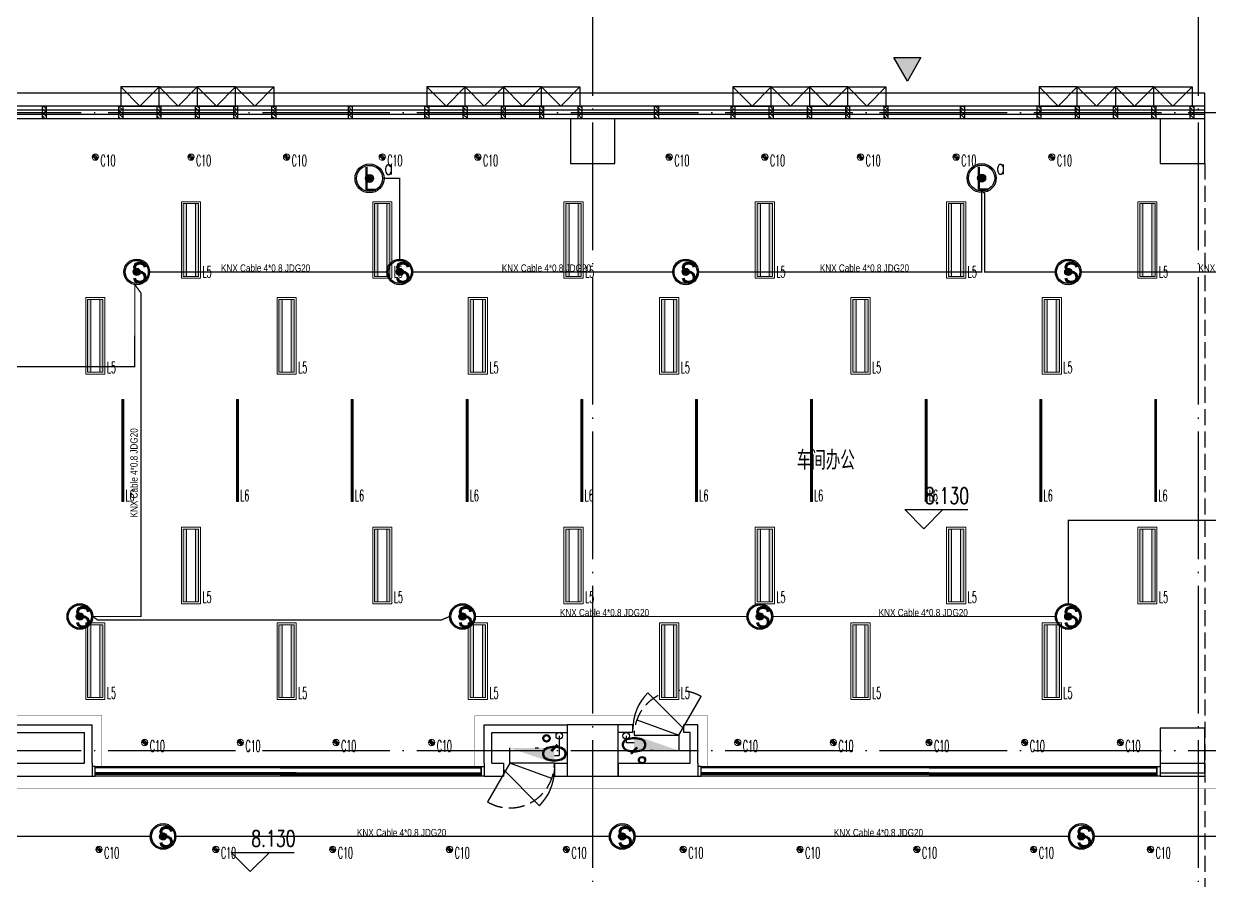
# Model space of a CAD drawing. Extents: x -621157 to 1764546, y -106808 to 741893.
# Drawn here: x 390501 to 409094, y 127966 to 141390 of the extents above; entities that cross this region are included whole.
import ezdxf
from ezdxf.enums import TextEntityAlignment as Align

# ---------------------------------------------------------------- set-up
doc = ezdxf.new("R2010")
doc.units = 0
doc.header["$LTSCALE"] = 1000
doc.header["$MEASUREMENT"] = 0
for name, pattern in [('DOT', [6.35, 0, -6.35]), ('XREF-A-101-平面图_t3$0$DASH', [0.35, 0.25, -0.1]), ('XREF-A-101-平面图_t3$0$DOTE', [2.42, 2, -0.2, 0.02, -0.2])]:
    doc.linetypes.add(name, pattern=pattern)
for name, color, linetype in [('0-底图', 7, 'Continuous'), ('KNX line', 3, 'Continuous'), ('L_ELEM', 40, 'Continuous'), ('OPPLE数据总线', 4, 'Continuous'), ('OPPLE智控', 6, 'Continuous'), ('SIG_TEXT', 2, 'Continuous'), ('WIRE-照明', 4, 'Continuous'), ('XREF-A-101-平面图_t3$0$A-COLUMN', 8, 'Continuous'), ('XREF-A-101-平面图_t3$0$A-CURTWALL', 8, 'Continuous'), ('XREF-A-101-平面图_t3$0$A-DIM_ELEV', 8, 'Continuous'), ('XREF-A-101-平面图_t3$0$A-DOTE', 8, 'Continuous'), ('XREF-A-101-平面图_t3$0$A-GROUND', 8, 'Continuous'), ('XREF-A-101-平面图_t3$0$A-ROOM-CH', 8, 'Continuous'), ('XREF-A-101-平面图_t3$0$A-SEE', 8, 'Continuous'), ('XREF-A-101-平面图_t3$0$A-WINDOW', 8, 'Continuous'), ('XREF-A-101-平面图_t3$0$A-开启符号', 8, 'Continuous'), ('XREF-A-101-平面图_t3$0$I-WALL-GYPSUM', 8, 'Continuous'), ('XREF-A-101-平面图_t3$0$I-玻璃隔断', 8, 'Continuous'), ('XREF-A-101-平面图_t3$0$P-EQUIPMENT', 8, 'Continuous'), ('XREF-A-101-平面图_t3$0$PARTITION-INF', 8, 'Continuous'), ('XREF-A-101-平面图_t3$0$PUB_HATCH', 8, 'Continuous'), ('XREF-A-101-平面图_t3$0$PUB_TEXT', 8, 'Continuous'), ('XREF-A-101-平面图_t3$0$水-尺寸', 8, 'Continuous'), ('控制系统', 6, 'Continuous')]:
    doc.layers.add(name, color=color, linetype=linetype)
doc.layers.add('CEILING-INF', color=4, linetype='Continuous', lineweight=0)
doc.layers.add('LIGHT-INF', color=6, linetype='Continuous', lineweight=0)
doc.styles.add('_TEL_DIM', font='SIMPLEX', dxfattribs={"width": 0.8, "height": 3.5, "bigfont": 'HZTXT'})
doc.styles.add('arch_dim', font='arial.ttf', dxfattribs={"width": 0.8})
doc.styles.add('DIM_FONT', font='ROMANS', dxfattribs={"width": 0.8, "bigfont": 'HZDXC'})
doc.styles.add('INF DIM', font='SIMPLEX.SHX', dxfattribs={"width": 0.7, "bigfont": 'hztxt.shx'})
doc.styles.get("Standard").update_dxf_attribs({"font": 'romans.shx', "bigfont": 'HZDXC.SHX'})
doc.styles.add('XREF-A-101-平面图_t3$0$-HZDXCROMANS', font='ROMANS.shx', dxfattribs={"bigfont": 'HZDXC.shx'})
doc.styles.add('XREF-A-101-平面图_t3$0$A-STANDARD', font='SIMPLEX', dxfattribs={"bigfont": 'GBCBIG'})
doc.linetypes.add('LED', pattern='A,6,-3.5,["LED",Standard,S=2.54,R=0,X=-2.54,Y=-1.27],-4.8', length=14.3)
doc.dimstyles.get("Standard").update_dxf_attribs({"dimscale": 100, "dimtxt": 3.5, "dimasz": 1, "dimexe": 2.5, "dimexo": 3, "dimgap": 1.5, "dimtad": 1, "dimdec": 0, "dimzin": 0, "dimdsep": 46, "dimtxsty": 'Standard', "dimblk": 'ARCHTICK', "dimcen": 0.09, "dimadec": 0, "dimazin": 0, "dimtfac": 1, "dimtdec": 0, "dimtix": 1, "dimtmove": 2, "dimatfit": 3, "dimfxl": 0, "dimtolj": 1, "dimtzin": 0, "dimarcsym": 0})

# ---------------------------------------------------------------- blocks, each defined once
blk = doc.blocks.new('XREF-A-101-平面图_t3$0$轴网(2)')
at = {"layer": 'XREF-A-101-平面图_t3$0$A-DOTE', "linetype": 'XREF-A-101-平面图_t3$0$DOTE'}
for p, q in [((28500, -3300), (28500, 43300)), ((38000, -3300), (38000, 43300)), ((-3300, 40000), (69800, 40000)), ((-3300, 30000), (69800, 30000))]:
    blk.add_line(p, q, dxfattribs=at)
blk = doc.blocks.new('XREF-A-101-平面图_t3$0$柱网2F')
at = {"layer": 'XREF-A-101-平面图_t3$0$A-COLUMN'}
for points in [[(28150, -800), (28850, -800), (28850, -100), (28150, -100)], [(37400, -800), (38100, -800), (38100, -100), (37400, -100)], [(28100, -10400), (28900, -10400), (28900, -9600), (28100, -9600)], [(37400, -10350), (38100, -10350), (38100, -9650), (37400, -9650)]]:
    blk.add_lwpolyline(points, close=True, dxfattribs=at)
blk = doc.blocks.new('XREF-A-101-平面图_t3$0$G$C869EB286')
at = {"layer": 'XREF-A-101-平面图_t3$0$A-WINDOW'}
h = blk.add_hatch(dxfattribs=at)
h.set_pattern_fill('ANSI31', color=256, scale=25)
h.set_pattern_definition([(45, (-143.957, -89940), (-28.0633, 28.0633), [])])
h.paths.add_polyline_path([(0, 60), (200, 60), (200, 0), (0, 0)])
blk.add_lwpolyline([(0, 60), (200, 60), (200, 0), (0, 0)], close=True, dxfattribs=at)
blk = doc.blocks.new('XREF-A-101-平面图_t3$0$ROOM')
at = {"layer": 'XREF-A-101-平面图_t3$0$A-ROOM-CH', "style": 'XREF-A-101-平面图_t3$0$-HZDXCROMANS', "width": 0.6}
for tag, p in [('中文房间名称', (0, -1000)), ('英文房间名称', (0, -1500))]:
    blk.add_attdef(tag, text='', height=300, dxfattribs=at).set_placement(p, align=Align.CENTER)
blk = doc.blocks.new('_ArchTick')
at = {"color": 0, "linetype": 'ByBlock', "const_width": 0.4}
blk.add_lwpolyline([(-0.5, -0.5), (0.5, 0.5)], dxfattribs=at)
blk = doc.blocks.new('*D25423')
at = {"layer": 'Defpoints', "color": 0}
blk.add_point((0, 0), dxfattribs=at)
blk.add_point((0, 0), dxfattribs=at)
blk.add_point((0, 0), dxfattribs=at)
blk.add_point((0, 0), dxfattribs=at)
at = {"layer": 'XREF-A-101-平面图_t3$0$水-尺寸', "color": 0, "linetype": 'ByBlock', "lineweight": -2}
blk.add_line((0, 300), (0, 250), dxfattribs=at)
blk.add_line((0, 300), (0, 250), dxfattribs=at)
blk.add_arc((0, 0), 0, 180, 180, dxfattribs=at)
at = {"layer": 'XREF-A-101-平面图_t3$0$水-尺寸', "color": 0, "linetype": 'ByBlock', "lineweight": -2, "xscale": 100, "yscale": 100, "zscale": 100}
for rotation in [90, 90.00000000000001]:
    blk.add_blockref('_ArchTick', (0, 0), dxfattribs=dict(at, rotation=rotation))
at = {"layer": 'XREF-A-101-平面图_t3$0$水-尺寸', "color": 0, "insert": (0, 0), "char_height": 350, "attachment_point": 5}
blk.add_mtext('\\A1;0%%d', dxfattribs=at)
blk = doc.blocks.new('*U25310')
at = {"color": 1}
for p, q in [((1428, 11088), (1428, 7514)), ((1433, 11088), (1433, 7514)), ((1438, 11088), (1438, 7514)), ((1443, 11088), (1443, 7514)), ((1448, 11088), (1448, 7514)), ((1453, 11088), (1453, 7514)), ((1429, 7513), (1428, 7514)), ((1429, 7513), (1432, 7513)), ((1433, 7514), (1432, 7513)), ((1433, 7514), (1438, 7514)), ((1439, 7513), (1438, 7514)), ((1439, 7513), (1442, 7513)), ((1443, 7514), (1442, 7513)), ((1443, 7514), (1448, 7514)), ((1449, 7513), (1448, 7514)), ((1449, 7513), (1452, 7513)), ((1453, 7514), (1452, 7513))]:
    blk.add_line(p, q, dxfattribs=at)
blk = doc.blocks.new('*U25311')
at = {"color": 1}
for p, q in [((3016, 1134), (3015, 1133)), ((3015, 1133), (3015, 1129)), ((3016, 1128), (3015, 1129)), ((6590, 1134), (3016, 1134)), ((6590, 1128), (3016, 1128))]:
    blk.add_line(p, q, dxfattribs=at)
blk = doc.blocks.new('*U25316')
at = {"color": 1}
for p, q in [((1428, 10663), (1428, 7514)), ((1433, 10663), (1433, 7514)), ((1438, 10663), (1438, 7514)), ((1443, 10663), (1443, 7514)), ((1448, 10663), (1448, 7514)), ((1453, 10663), (1453, 7514)), ((1429, 7513), (1428, 7514)), ((1429, 7513), (1432, 7513)), ((1433, 7514), (1432, 7513)), ((1433, 7514), (1438, 7514)), ((1439, 7513), (1438, 7514)), ((1439, 7513), (1442, 7513)), ((1443, 7514), (1442, 7513)), ((1443, 7514), (1448, 7514)), ((1449, 7513), (1448, 7514)), ((1449, 7513), (1452, 7513)), ((1453, 7514), (1452, 7513))]:
    blk.add_line(p, q, dxfattribs=at)
blk = doc.blocks.new('*U25317')
at = {"color": 1}
for p, q in [((3016, 1134), (3015, 1133)), ((3015, 1133), (3015, 1129)), ((3016, 1128), (3015, 1129)), ((6165, 1134), (3016, 1134)), ((6165, 1128), (3016, 1128))]:
    blk.add_line(p, q, dxfattribs=at)
blk = doc.blocks.new('*U25318')
at = {"color": 1}
for p, q in [((1428, 10663), (1428, 7514)), ((1433, 10663), (1433, 7514)), ((1438, 10663), (1438, 7514)), ((1443, 10663), (1443, 7514)), ((1448, 10663), (1448, 7514)), ((1453, 10663), (1453, 7514)), ((1429, 7513), (1428, 7514)), ((1429, 7513), (1432, 7513)), ((1433, 7514), (1432, 7513)), ((1433, 7514), (1438, 7514)), ((1439, 7513), (1438, 7514)), ((1439, 7513), (1442, 7513)), ((1443, 7514), (1442, 7513)), ((1443, 7514), (1448, 7514)), ((1449, 7513), (1448, 7514)), ((1449, 7513), (1452, 7513)), ((1453, 7514), (1452, 7513))]:
    blk.add_line(p, q, dxfattribs=at)
blk = doc.blocks.new('*U25319')
at = {"color": 1}
for p, q in [((3016, 1134), (3015, 1133)), ((3015, 1133), (3015, 1129)), ((3016, 1128), (3015, 1129)), ((6165, 1134), (3016, 1134)), ((6165, 1128), (3016, 1128))]:
    blk.add_line(p, q, dxfattribs=at)
blk = doc.blocks.new('*U25320')
at = {"color": 1}
for p, q in [((1428, 11088), (1428, 7514)), ((1433, 11088), (1433, 7514)), ((1438, 11088), (1438, 7514)), ((1443, 11088), (1443, 7514)), ((1448, 11088), (1448, 7514)), ((1453, 11088), (1453, 7514)), ((1429, 7513), (1428, 7514)), ((1429, 7513), (1432, 7513)), ((1433, 7514), (1432, 7513)), ((1433, 7514), (1438, 7514)), ((1439, 7513), (1438, 7514)), ((1439, 7513), (1442, 7513)), ((1443, 7514), (1442, 7513)), ((1443, 7514), (1448, 7514)), ((1449, 7513), (1448, 7514)), ((1449, 7513), (1452, 7513)), ((1453, 7514), (1452, 7513))]:
    blk.add_line(p, q, dxfattribs=at)
blk = doc.blocks.new('*U25321')
at = {"color": 1}
for p, q in [((3016, 1134), (3015, 1133)), ((3015, 1133), (3015, 1129)), ((3016, 1128), (3015, 1129)), ((6590, 1134), (3016, 1134)), ((6590, 1128), (3016, 1128))]:
    blk.add_line(p, q, dxfattribs=at)
blk = doc.blocks.new('XREF-A-101-平面图_t3$0$G$CCB870F7D')
at = {"layer": 'XREF-A-101-平面图_t3$0$I-玻璃隔断'}
blk.add_line((26700, -10100), (26700, -10300), dxfattribs=at)
for points in [[(20600, -10300), (20600, -10150), (20550, -10150), (20550, -10300)], [(20600, -10300), (20600, -10150), (26650, -10150), (26650, -10300)], [(26650, -10300), (26650, -10150), (26700, -10150), (26700, -10300)], [(30100, -10300), (30100, -10150), (30050, -10150), (30050, -10300)], [(30100, -10300), (30100, -10150), (37250, -10150), (37250, -10300)], [(37250, -10300), (37250, -10150), (37300, -10150), (37300, -10300)]]:
    blk.add_lwpolyline(points, close=True, dxfattribs=at)
at = {"layer": 'XREF-A-101-平面图_t3$0$I-玻璃隔断', "color": 1}
blk.add_blockref('*U25321', (27085, -11299), dxfattribs=at)
at = {"layer": 'XREF-A-101-平面图_t3$0$I-玻璃隔断', "color": 1, "xscale": -1, "rotation": 270}
blk.add_blockref('*U25320', (22587, -11702), dxfattribs=at)
at = {"layer": 'XREF-A-101-平面图_t3$0$PARTITION-INF'}
blk.add_blockref('*U25317', (17585, -11299), dxfattribs=at)
at = {"layer": 'XREF-A-101-平面图_t3$0$PARTITION-INF', "xscale": -1}
for name, p in [('*U25319', (29665, -11299)), ('*U25311', (40265, -11299))]:
    blk.add_blockref(name, p, dxfattribs=at)
at = {"layer": 'XREF-A-101-平面图_t3$0$PARTITION-INF', "xscale": -1, "rotation": 270}
blk.add_blockref('*U25316', (13087, -11702), dxfattribs=at)
at = {"layer": 'XREF-A-101-平面图_t3$0$PARTITION-INF', "rotation": 90.00000000000001}
for name, p in [('*U25318', (34163, -11702)), ('*U25310', (44763, -11702))]:
    blk.add_blockref(name, p, dxfattribs=at)
blk = doc.blocks.new('XREF-A-101-平面图_t3$0$bz1')
at = {"layer": 'XREF-A-101-平面图_t3$0$PUB_HATCH'}
h = blk.add_hatch(color=1, dxfattribs=at)
h.dxf.hatch_style = 1
h.paths.add_polyline_path([(4866032, -641203), (4865818, -641573), (4866245, -641573)])
at = {"layer": 'XREF-A-101-平面图_t3$0$PUB_TEXT', "color": 1}
blk.add_lwpolyline([(4866032, -641203), (4865818, -641573), (4866245, -641573)], close=True, dxfattribs=at)
blk = doc.blocks.new('XREF-A-101-平面图_t3$0$G$C34B60025')
at = {"xscale": -1, "rotation": 180}
blk.add_blockref('XREF-A-101-平面图_t3$0$bz1', (-4832696, -640615), dxfattribs=at)
blk = doc.blocks.new('XREF-A-101-平面图_t3$0$DOOR2DLIB$SYSLIB$00000101')
at = {"color": 0}
blk.add_line((0.5, 0), (-0.207, 0.707), dxfattribs=at)
blk.add_arc((0.5, 0), 1, 135, 180, dxfattribs=at)
blk = doc.blocks.new('*U24682')
h = blk.add_hatch(color=8)
h.dxf.hatch_style = 1
h.paths.add_polyline_path([(-50, 0), (-24, 0, -0.414214), (0, 24), (0, 50, 0.414214)])
h.paths.add_polyline_path([(0, -24), (0, -50, 0.414214), (50, 0), (24, 0, -0.414214)])
at = {"color": 8}
for points in [[(50, 0), (-50, 0)], [(0, 50), (0, -50)]]:
    blk.add_lwpolyline(points, dxfattribs=at)
blk.add_circle((0, 0), 50)
blk.add_circle((0, 0), 24.5, dxfattribs=at)
at = {"style": 'INF DIM', "width": 0.5}
blk.add_text('C10', height=180, dxfattribs=at).set_placement((81, -144))
blk = doc.blocks.new('A$C73cf2add')
at = {"linetype": 'DOT'}
blk.add_wipeout([(-150, 600), (150, 600), (150, -600), (-150, -600)], dxfattribs=at).dxf.layer = 'LIGHT-INF'
at = {"layer": 'LIGHT-INF'}
h = blk.add_hatch(color=256, dxfattribs=at)
h.dxf.hatch_style = 1
h.paths.add_polyline_path([(-120, 570), (-70, 570), (-70, -570), (-120, -570)])
h = blk.add_hatch(color=256, dxfattribs=at)
h.dxf.hatch_style = 1
h.paths.add_polyline_path([(70, 570), (120, 570), (120, -570), (70, -570)])
for points in [[(-150, 600), (150, 600), (150, -600), (-150, -600)], [(-120, 570), (120, 570), (120, -570), (-120, -570)], [(-120, 570), (-70, 570), (-70, -570), (-120, -570)], [(70, 570), (120, 570), (120, -570), (70, -570)]]:
    blk.add_lwpolyline(points, close=True, dxfattribs=at)
at = {"layer": 'LIGHT-INF', "style": 'INF DIM', "width": 0.5}
blk.add_text('L5', height=180, dxfattribs=at).set_placement((181, -588))
blk = doc.blocks.new('A$C43fcb5d1')
at = {"linetype": 'DOT'}
blk.add_wipeout([(-15, 0), (15, 0), (15, -1600), (-15, -1600)], dxfattribs=at).dxf.layer = 'CEILING-INF'
at = {"layer": 'LIGHT-INF'}
h = blk.add_hatch(dxfattribs=at)
h.set_pattern_fill('ANSI37', color=256, scale=5)
h.set_pattern_definition([(45, (-3e-11, -800), (-11.22532, 11.22532), []), (135, (-3e-11, -800), (-11.22532, -11.22532), [])])
h.paths.add_polyline_path([(-10, -5), (10, -5), (10, -1595), (-10, -1595)])
for points in [[(-15, 0), (15, 0), (15, -1600), (-15, -1600)], [(-10, -5), (10, -5), (10, -1595), (-10, -1595)]]:
    blk.add_lwpolyline(points, close=True, dxfattribs=at)
at = {"layer": 'LIGHT-INF', "style": 'INF DIM', "width": 0.5}
blk.add_text('L6', height=180, dxfattribs=at).set_placement((42, -1594))
blk = doc.blocks.new('G$CDFF05B24')
at = {"layer": 'LIGHT-INF', "color": 6, "linetype": 'LED', "ltscale": 0.05, "const_width": 5}
for points in [[(5400, -10200), (8900, -10200), (8900, -10600), (57600, -10600), (57600, -10200), (62400, -10200), (62400, -4500)], [(17150, -10200), (17150, -9450), (20800, -9450), (20800, -10250)]]:
    blk.add_lwpolyline(points, dxfattribs=at)
at = {"layer": 'LIGHT-INF', "color": 6, "linetype": 'LED', "ltscale": 0.1, "const_width": 5}
blk.add_lwpolyline([(26650, -10250), (26650, -9450), (30300, -9450), (30300, -10250)], dxfattribs=at)
at = {"layer": 'LIGHT-INF', "color": 6}
for name, p in [('*U24682', (20700, -700)), ('*U24682', (22200, -700)), ('*U24682', (23700, -700)), ('*U24682', (25200, -700)), ('*U24682', (26700, -700)), ('*U24682', (29700, -700)), ('*U24682', (31200, -700)), ('*U24682', (32700, -700)), ('*U24682', (34200, -700)), ('*U24682', (35700, -700)), ('A$C73cf2add', (22200, -2000)), ('A$C73cf2add', (25200, -2000)), ('A$C73cf2add', (28200, -2000)), ('A$C73cf2add', (31200, -2000)), ('A$C73cf2add', (34200, -2000)), ('A$C73cf2add', (37200, -2000)), ('A$C73cf2add', (20700, -3500)), ('A$C73cf2add', (23700, -3500)), ('A$C73cf2add', (26700, -3500)), ('A$C73cf2add', (29700, -3500)), ('A$C73cf2add', (32700, -3500)), ('A$C73cf2add', (35700, -3500)), ('*U24682', (21475, -9875)), ('*U24682', (22975, -9875)), ('*U24682', (24475, -9875)), ('*U24682', (25975, -9875)), ('*U24682', (30775, -9875)), ('*U24682', (32275, -9875)), ('*U24682', (33775, -9875)), ('*U24682', (35275, -9875)), ('*U24682', (36775, -9875)), ('*U24682', (20758, -11550)), ('*U24682', (22590, -11550)), ('*U24682', (24423, -11550)), ('*U24682', (26255, -11550)), ('*U24682', (28087, -11550)), ('*U24682', (29919, -11550)), ('*U24682', (31752, -11550)), ('*U24682', (33584, -11550)), ('*U24682', (35416, -11550)), ('*U24682', (37248, -11550))]:
    blk.add_blockref(name, p, dxfattribs=at)
at = {"layer": 'CEILING-INF', "color": 8}
for p in [(21130, -4500), (22930, -4500), (24730, -4500), (26530, -4500), (28330, -4500), (30130, -4500), (31930, -4500), (33730, -4500), (35530, -4500), (37330, -4500)]:
    blk.add_blockref('A$C43fcb5d1', p, dxfattribs=at)
at = {"layer": 'LIGHT-INF', "color": 6}
for p in [(22200, -7100), (25200, -7100), (28200, -7100), (31200, -7100), (34200, -7100), (37200, -7100), (20700, -8600), (23700, -8600), (26700, -8600), (29700, -8600), (32700, -8600), (35700, -8600)]:
    blk.add_blockref('A$C73cf2add', p, dxfattribs=at)
blk = doc.blocks.new('804')
at = {"layer": '控制系统'}
for p, q in [((27, 0), (-27, 0)), ((25, 10), (-25, -10)), ((-25, 10), (25, -10)), ((-19, 19), (19, -19)), ((19, 19), (-19, -19)), ((-10, 25), (10, -25)), ((10, 25), (-10, -25)), ((0, 27), (0, -27))]:
    blk.add_line(p, q, dxfattribs=at)
for radius in [112, 101, 31, 27.2]:
    blk.add_circle((0, 0), radius, dxfattribs=at)
at = {"color": 7, "style": '_TEL_DIM', "width": 0.8}
blk.add_text('s', height=250, dxfattribs=at).set_placement((-46, -89))
blk = doc.blocks.new('照度传感器')
at = {"layer": 'OPPLE智控'}
for p, q in [((986085, -84541), (985976, -84541)), ((986081, -84520), (985981, -84562)), ((985981, -84520), (986081, -84562)), ((985992, -84502), (986069, -84579)), ((986069, -84502), (985992, -84579)), ((986010, -84490), (986052, -84591)), ((986052, -84490), (986010, -84591)), ((986031, -84486), (986031, -84595))]:
    blk.add_line(p, q, dxfattribs=at)
for radius in [225, 202, 62, 54.4]:
    blk.add_circle((986031, -84541), radius, dxfattribs=at)
at = {"layer": 'OPPLE智控', "color": 7, "style": '_TEL_DIM', "width": 0.8}
blk.add_text('L', height=350, dxfattribs=at).set_placement((985938, -84718))
at = {"layer": 'SIG_TEXT', "style": 'DIM_FONT', "width": 0.75}
blk.add_text('a', height=223, dxfattribs=at).set_placement((986257, -84479))
blk = doc.blocks.new('G$C21B48859')
at = {"layer": 'KNX line', "ltscale": 73.427512, "const_width": 20}
for points in [[(25475, -2298), (25475, -1033), (25204, -1033)], [(30160, -2500), (34600, -2500), (34600, -1232)], [(34600, -1232), (34647, -1269), (34647, -2500), (35757, -2500)], [(21552, -2500), (25274, -2500)], [(25677, -2500), (29757, -2500)], [(36160, -2500), (42881, -2500), (42881, -2500)], [(16736, -2702), (16905, -2982), (16905, -3986), (21319, -3986), (21320, -2699)], [(21320, -2699), (21415, -2830), (21415, -7900), (20660, -7900)], [(35958, -7698), (35958, -6392), (41873, -6393)], [(20660, -7900), (20737, -7955), (26125, -7955), (26257, -7900)], [(26660, -7900), (30920, -7900)], [(31324, -7900), (35757, -7900)], [(14765, -11347), (21562, -11347)], [(21965, -11347), (28762, -11347)], [(29165, -11347), (35962, -11347)], [(36365, -11347), (40762, -11347)]]:
    blk.add_lwpolyline(points, dxfattribs=at)
at = {"layer": 'L_ELEM', "xscale": 1.795252225519288, "yscale": 1.795252225519288, "zscale": 1.795252225519288}
for p in [(21350, -2500), (25475, -2500), (29958, -2500), (35958, -2500), (20458, -7900), (26458, -7900), (31122, -7900), (35958, -7900), (21763, -11347), (28963, -11347), (36163, -11347)]:
    blk.add_blockref('804', p, dxfattribs=at)
at = {"layer": 'OPPLE数据总线', "xscale": 1.011, "yscale": 1.011, "zscale": 1.011}
for p in [(-971877, 84437), (-962277, 84442)]:
    blk.add_blockref('照度传感器', p, dxfattribs=at)
at = {"layer": 'KNX line', "char_height": 114.29, "width": 1395.51, "attachment_point": 1, "style": 'arch_dim'}
for insert in [(22672, -2382, -1), (27075, -2382, -1), (32063, -2382, -1), (38000, -2382, -1), (27987, -7782, -1), (32986, -7782, -1), (24805, -11229, -1), (32283, -11229, -1)]:
    blk.add_mtext('KNX Cable 4*0.8 JDG20', dxfattribs=dict(at, insert=insert))
at = {"layer": 'KNX line', "insert": (21249, -6348, -1), "char_height": 114.29, "width": 1395.51, "attachment_point": 1, "rotation": 90, "style": 'arch_dim'}
blk.add_mtext('KNX Cable 4*0.8 JDG20', dxfattribs=at)
blk = doc.blocks.new('XREF-A-101-平面图_t3$0$单出口消火栓新')
for p, q in [((-240, 700), (-846.2, 1050)), ((-479.4, 42.2), (-240, 700)), ((-240, 0), (-240, 700)), ((-240, 700), (0, 700))]:
    blk.add_line(p, q)
at = {"color": 0, "linetype": 'XREF-A-101-平面图_t3$0$DASH'}
blk.add_arc((-240, 700), 700, 150, 270, dxfattribs=at)
blk.add_solid([(-240, 0), (0, 0), (0, 700)])
at = {"layer": 'XREF-A-101-平面图_t3$0$水-尺寸', "linetype": 'ByBlock'}
dim = blk.add_angular_dim_3p(base=(0, 0), center=(0, 0), p1=(0, 0), p2=(0, 0), dimstyle='Standard', dxfattribs=at)
dim.commit()
dim.dimension.update_dxf_attribs({"geometry": '*D25423', "text_midpoint": (0, 0)})
blk = doc.blocks.new('XREF-A-101-平面图_t3$0$G$C156FCA62')
at = {"layer": 'XREF-A-101-平面图_t3$0$P-EQUIPMENT', "color": 10}
for p, q in [((27975, 130230), (27975, 129920)), ((29025, 130230), (29025, 130120)), ((29150, 130120), (29025, 130120)), ((27900, 129920), (27975, 129920))]:
    blk.add_line(p, q, dxfattribs=at)
at = {"layer": 'XREF-A-101-平面图_t3$0$P-EQUIPMENT'}
for centre in [(27975, 130230), (29025, 130230)]:
    blk.add_circle(centre, 50, dxfattribs=at)
for p, rotation in [((29150, 130000), 270), ((27900, 130040), 90)]:
    blk.add_blockref('XREF-A-101-平面图_t3$0$单出口消火栓新', p, dxfattribs=dict(at, rotation=rotation))
blk = doc.blocks.new('XREF-A-101-平面图_t3$0$G$C646F86AA')
at = {"layer": 'XREF-A-101-平面图_t3$0$P-EQUIPMENT', "color": 10}
for p, q in [((27975, 130230), (27975, 129920)), ((29025, 130230), (29025, 130120)), ((29150, 130120), (29025, 130120)), ((27900, 129920), (27975, 129920))]:
    blk.add_line(p, q, dxfattribs=at)
at = {"layer": 'XREF-A-101-平面图_t3$0$P-EQUIPMENT'}
for centre in [(27975, 130230), (29025, 130230)]:
    blk.add_circle(centre, 50, dxfattribs=at)
for p, rotation in [((29150, 130000), 270), ((27900, 130040), 90)]:
    blk.add_blockref('XREF-A-101-平面图_t3$0$单出口消火栓新', p, dxfattribs=dict(at, rotation=rotation))
blk = doc.blocks.new('XREF-A-101-平面图_t3')
at = {"layer": 'XREF-A-101-平面图_t3$0$A-CURTWALL'}
for p, q in [((238100, 140100), (199900, 140100)), ((238100, 140033), (199967, 140033)), ((238100, 139900), (238100, 140100)), ((238100, 139967), (200033, 139967)), ((238100, 139900), (200100, 139900))]:
    blk.add_line(p, q, dxfattribs=at)
at = {"layer": 'XREF-A-101-平面图_t3$0$A-开启符号', "linetype": 'Continuous'}
for points in [[(221100, 140400), (221100, 140100), (221700, 140100), (221700, 140400)], [(222300, 140400), (222300, 140100), (221700, 140100), (221700, 140400)], [(222300, 140400), (222300, 140100), (222900, 140100), (222900, 140400)], [(223500, 140400), (223500, 140100), (222900, 140100), (222900, 140400)], [(225900, 140400), (225900, 140100), (226500, 140100), (226500, 140400)], [(227100, 140400), (227100, 140100), (226500, 140100), (226500, 140400)], [(227100, 140400), (227100, 140100), (227700, 140100), (227700, 140400)], [(228300, 140400), (228300, 140100), (227700, 140100), (227700, 140400)], [(230700, 140400), (230700, 140100), (231300, 140100), (231300, 140400)], [(231900, 140400), (231900, 140100), (231300, 140100), (231300, 140400)], [(231900, 140400), (231900, 140100), (232500, 140100), (232500, 140400)], [(233100, 140400), (233100, 140100), (232500, 140100), (232500, 140400)], [(235500, 140400), (235500, 140100), (236100, 140100), (236100, 140400)], [(236700, 140400), (236700, 140100), (236100, 140100), (236100, 140400)], [(236700, 140400), (236700, 140100), (237300, 140100), (237300, 140400)], [(237900, 140400), (237900, 140100), (237300, 140100), (237300, 140400)]]:
    blk.add_lwpolyline(points, close=True, dxfattribs=at)
for points in [[(221100, 140400), (221400, 140100), (221700, 140400)], [(222300, 140400), (222000, 140100), (221700, 140400)], [(222300, 140400), (222600, 140100), (222900, 140400)], [(223500, 140400), (223200, 140100), (222900, 140400)], [(225900, 140400), (226200, 140100), (226500, 140400)], [(227100, 140400), (226800, 140100), (226500, 140400)], [(227100, 140400), (227400, 140100), (227700, 140400)], [(228300, 140400), (228000, 140100), (227700, 140400)], [(230700, 140400), (231000, 140100), (231300, 140400)], [(231900, 140400), (231600, 140100), (231300, 140400)], [(231900, 140400), (232200, 140100), (232500, 140400)], [(233100, 140400), (232800, 140100), (232500, 140400)], [(235500, 140400), (235800, 140100), (236100, 140400)], [(236700, 140400), (236400, 140100), (236100, 140400)], [(236700, 140400), (237000, 140100), (237300, 140400)], [(237900, 140400), (237600, 140100), (237300, 140400)]]:
    blk.add_lwpolyline(points, dxfattribs=at)
blk.add_blockref('XREF-A-101-平面图_t3$0$G$CCB870F7D', (200100, 139900))
at = {"layer": 'XREF-A-101-平面图_t3$0$A-WINDOW', "rotation": 270}
for p in [(219870, 140100), (221070, 140100), (221670, 140100), (222270, 140100), (222870, 140100), (223470, 140100), (224670, 140100), (225870, 140100), (226470, 140100), (227070, 140100), (227670, 140100), (228270, 140100), (229470, 140100), (230670, 140100), (231270, 140100), (231870, 140100), (232470, 140100), (233070, 140100), (234270, 140100), (235470, 140100), (236070, 140100), (236670, 140100), (237270, 140100), (237870, 140100)]:
    blk.add_blockref('XREF-A-101-平面图_t3$0$G$C869EB286', p, dxfattribs=at)
at = {"layer": 'XREF-A-101-平面图_t3$0$A-DIM_ELEV'}
for p, q in [((233694, 133475), (233394, 133775)), ((233394, 133775), (234384, 133775)), ((233694, 133475), (233994, 133775)), ((223131, 128103), (222831, 128403)), ((222831, 128403), (223821, 128403)), ((223131, 128103), (223431, 128403))]:
    blk.add_line(p, q, dxfattribs=at)
at = {"layer": 'XREF-A-101-平面图_t3$0$A-GROUND', "linetype": 'XREF-A-101-平面图_t3$0$DASH'}
blk.add_lwpolyline([(238100, 139200), (238100, 100400)], dxfattribs=at)
at = {"layer": 'XREF-A-101-平面图_t3$0$A-SEE'}
blk.add_lwpolyline([(238100, 140100), (238100, 140300), (199700, 140300), (199700, 111000)], dxfattribs=at)
at = {"layer": 'XREF-A-101-平面图_t3$0$I-WALL-GYPSUM'}
for p, q in [((217340, 130400), (220650, 130400)), ((220650, 129800), (220650, 130400)), ((226800, 130400), (228100, 130400)), ((226800, 129800), (226800, 130400)), ((228100, 130400), (228100, 130280)), ((229130, 130400), (228900, 130400)), ((228900, 130280), (228900, 130400)), ((230150, 130400), (229930, 130400)), ((230150, 129800), (230150, 130400)), ((217460, 130280), (220530, 130280)), ((220530, 129800), (220530, 130280)), ((226920, 130280), (228100, 130280)), ((226920, 129800), (226920, 130280)), ((229130, 130280), (228900, 130280)), ((230030, 130280), (229930, 130280)), ((230030, 129800), (230030, 130280)), ((219400, 129800), (220530, 129800)), ((220650, 129800), (220650, 129600)), ((226800, 129800), (226800, 129600)), ((226920, 129800), (227100, 129800)), ((227900, 129800), (228100, 129800)), ((228100, 129800), (228100, 129600)), ((228900, 129800), (230030, 129800)), ((228900, 129800), (228900, 129600)), ((230150, 129800), (230150, 129600)), ((237400, 129800), (238100, 129800)), ((237400, 129800), (237400, 129600)), ((238100, 129800), (238100, 129600)), ((219400, 129600), (220590, 129600)), ((220590, 129600), (220650, 129600)), ((226800, 129600), (226860, 129600)), ((226860, 129600), (227100, 129600)), ((227900, 129600), (228100, 129600)), ((228900, 129600), (230080, 129600)), ((230080, 129600), (230150, 129600)), ((237400, 129600), (238100, 129600))]:
    blk.add_line(p, q, dxfattribs=at)
for points in [[(229130, 130280), (229130, 130400)], [(229930, 130280), (229930, 130400)], [(227100, 129800), (227100, 129600)], [(227900, 129800), (227900, 129600)]]:
    blk.add_lwpolyline(points, dxfattribs=at)
for name, p in [('XREF-A-101-平面图_t3$0$G$C156FCA62', (200000, 0)), ('XREF-A-101-平面图_t3$0$G$C646F86AA', (200000, 0)), ('XREF-A-101-平面图_t3$0$G$C646F86AA', (200000, 0)), ('XREF-A-101-平面图_t3$0$G$C34B60025', (200100, 139900))]:
    blk.add_blockref(name, p)
at = {"layer": 'XREF-A-101-平面图_t3$0$A-COLUMN'}
blk.add_blockref('XREF-A-101-平面图_t3$0$柱网2F', (200000, 140000), dxfattribs=at)
at = {"layer": 'XREF-A-101-平面图_t3$0$A-DOTE'}
blk.add_blockref('XREF-A-101-平面图_t3$0$轴网(2)', (200000, 100000), dxfattribs=at)
at = {"layer": 'XREF-A-101-平面图_t3$0$A-ROOM-CH'}
ref = blk.add_blockref('XREF-A-101-平面图_t3$0$ROOM', (232156, 135399), dxfattribs=at)
ref.add_attrib('中文房间名称', '车间办公', dxfattribs={"height": 300, "style": 'XREF-A-101-平面图_t3$0$-HZDXCROMANS', "width": 0.8}).set_placement((232156, 134399), align=Align.CENTER)
at = {"layer": 'XREF-A-101-平面图_t3$0$A-WINDOW', "xscale": -800, "yscale": -800, "zscale": -800, "rotation": 180}
blk.add_blockref('XREF-A-101-平面图_t3$0$DOOR2DLIB$SYSLIB$00000101', (229530, 130340), dxfattribs=at)
at = {"layer": 'XREF-A-101-平面图_t3$0$A-WINDOW', "xscale": -800, "yscale": -800, "zscale": -800}
blk.add_blockref('XREF-A-101-平面图_t3$0$DOOR2DLIB$SYSLIB$00000101', (227500, 129700), dxfattribs=at)
at = {"layer": 'XREF-A-101-平面图_t3$0$A-DIM_ELEV', "color": 7, "style": 'XREF-A-101-平面图_t3$0$A-STANDARD', "width": 0.705882}
for p in [(233709, 133865), (223146, 128493)]:
    blk.add_text('8.130', height=255, dxfattribs=at).set_placement(p)

msp = doc.modelspace()

# ---------------------------------------------------------------- block references
at = {"layer": '0-底图'}
msp.add_blockref('XREF-A-101-平面图_t3', (170924, 0), dxfattribs=at)

# ---------------------------------------------------------------- next in the draw order: block references
at = {"layer": 'WIRE-照明'}
msp.add_blockref('G$CDFF05B24', (370924, 140000), dxfattribs=at)

# ---------------------------------------------------------------- next in the draw order: block references
msp.add_blockref('G$C21B48859', (370924, 140000), dxfattribs=at)

doc.saveas('drawing.dxf')
